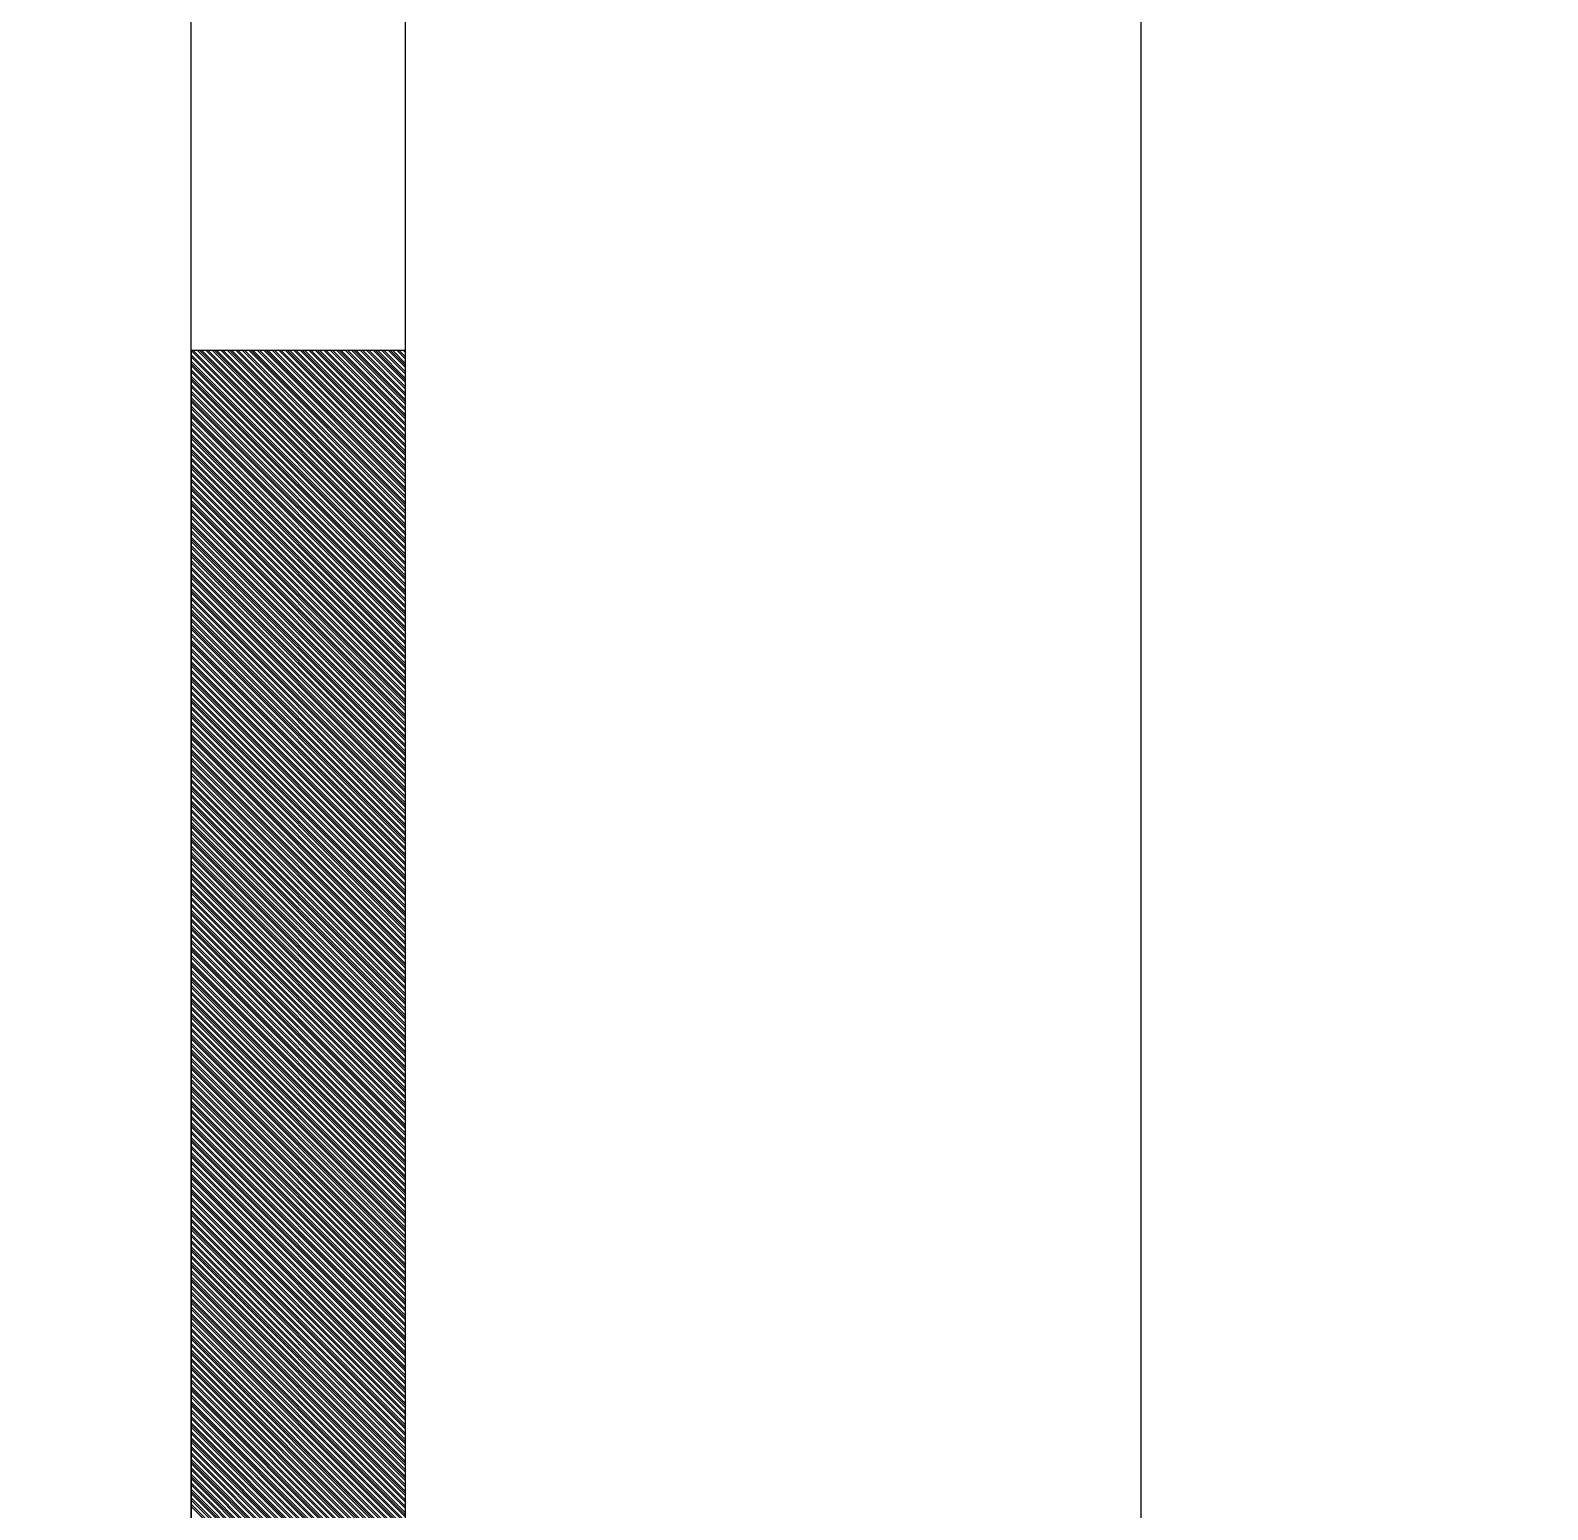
# Model space of a CAD drawing. Extents: x 748454 to 749044, y 4315881 to 4316908.
# Drawn here: x 748692.92 to 748699.99, y 4316795.61 to 4316802.5 of the extents above; entities that cross this region are included whole.
import ezdxf

# ---------------------------------------------------------------- set-up
doc = ezdxf.new("R2010")
doc.units = 0
doc.layers.get('0').update_dxf_attribs({"linetype": 'CONTINUOUS'})

msp = doc.modelspace()

# ---------------------------------------------------------------- linework, layer by layer
at = {"color": 0, "linetype": 'CONTINUOUS'}
for p, q in [((748693.67, 4316781.01), (748693.67, 4316881.01)), ((748693.67, 4316781.01), (748693.67, 4316881.01)), ((748694.67, 4316781.01), (748694.67, 4316881.01)), ((748694.67, 4316781.01), (748694.67, 4316881.01)), ((748694.67, 4316800.01), (748693.67, 4316801.01)), ((748694.67, 4316800.01), (748693.67, 4316801.01)), ((748694.67, 4316799.99), (748693.67, 4316800.99)), ((748694.67, 4316799.99), (748693.67, 4316800.99)), ((748694.67, 4316799.98), (748693.67, 4316800.98)), ((748694.67, 4316799.98), (748693.67, 4316800.98)), ((748694.67, 4316800.02), (748693.68, 4316801.01)), ((748694.67, 4316800.02), (748693.68, 4316801.01)), ((748694.67, 4316800.04), (748693.7, 4316801.01)), ((748694.67, 4316800.04), (748693.7, 4316801.01)), ((748694.67, 4316800.05), (748693.71, 4316801.01)), ((748694.67, 4316800.05), (748693.71, 4316801.01)), ((748694.67, 4316800.06), (748693.72, 4316801.01)), ((748694.67, 4316800.06), (748693.72, 4316801.01)), ((748694.67, 4316800.08), (748693.74, 4316801.01)), ((748694.67, 4316800.08), (748693.74, 4316801.01)), ((748694.67, 4316800.09), (748693.75, 4316801.01)), ((748694.67, 4316800.09), (748693.75, 4316801.01)), ((748694.67, 4316800.11), (748693.77, 4316801.01)), ((748694.67, 4316800.11), (748693.77, 4316801.01)), ((748694.67, 4316800.12), (748693.78, 4316801.01)), ((748694.67, 4316800.12), (748693.78, 4316801.01)), ((748694.67, 4316800.13), (748693.79, 4316801.01)), ((748694.67, 4316800.13), (748693.79, 4316801.01)), ((748694.67, 4316800.15), (748693.81, 4316801.01)), ((748694.67, 4316800.15), (748693.81, 4316801.01)), ((748694.67, 4316800.16), (748693.82, 4316801.01)), ((748694.67, 4316800.16), (748693.82, 4316801.01)), ((748694.67, 4316800.18), (748693.84, 4316801.01)), ((748694.67, 4316800.18), (748693.84, 4316801.01)), ((748694.67, 4316800.19), (748693.85, 4316801.01)), ((748694.67, 4316800.19), (748693.85, 4316801.01)), ((748694.67, 4316800.2), (748693.86, 4316801.01)), ((748694.67, 4316800.2), (748693.86, 4316801.01)), ((748694.67, 4316800.22), (748693.88, 4316801.01)), ((748694.67, 4316800.22), (748693.88, 4316801.01)), ((748694.67, 4316800.23), (748693.89, 4316801.01)), ((748694.67, 4316800.23), (748693.89, 4316801.01)), ((748694.67, 4316800.25), (748693.91, 4316801.01)), ((748694.67, 4316800.25), (748693.91, 4316801.01)), ((748694.67, 4316800.26), (748693.92, 4316801.01)), ((748694.67, 4316800.26), (748693.92, 4316801.01)), ((748694.67, 4316800.28), (748693.94, 4316801.01)), ((748694.67, 4316800.28), (748693.94, 4316801.01)), ((748694.67, 4316800.29), (748693.95, 4316801.01)), ((748694.67, 4316800.29), (748693.95, 4316801.01)), ((748694.67, 4316800.3), (748693.96, 4316801.01)), ((748694.67, 4316800.3), (748693.96, 4316801.01)), ((748694.67, 4316800.32), (748693.98, 4316801.01)), ((748694.67, 4316800.32), (748693.98, 4316801.01)), ((748694.67, 4316800.33), (748693.99, 4316801.01)), ((748694.67, 4316800.33), (748693.99, 4316801.01)), ((748694.67, 4316800.35), (748694.01, 4316801.01)), ((748694.67, 4316800.35), (748694.01, 4316801.01)), ((748694.67, 4316800.36), (748694.02, 4316801.01)), ((748694.67, 4316800.36), (748694.02, 4316801.01)), ((748694.67, 4316800.37), (748694.03, 4316801.01)), ((748694.67, 4316800.37), (748694.03, 4316801.01)), ((748694.67, 4316800.39), (748694.05, 4316801.01)), ((748694.67, 4316800.39), (748694.05, 4316801.01)), ((748694.67, 4316800.4), (748694.06, 4316801.01)), ((748694.67, 4316800.4), (748694.06, 4316801.01)), ((748694.67, 4316800.42), (748694.08, 4316801.01)), ((748694.67, 4316800.42), (748694.08, 4316801.01)), ((748694.67, 4316800.43), (748694.09, 4316801.01)), ((748694.67, 4316800.43), (748694.09, 4316801.01)), ((748694.67, 4316800.45), (748694.11, 4316801.01)), ((748694.67, 4316800.45), (748694.11, 4316801.01)), ((748694.67, 4316800.46), (748694.12, 4316801.01)), ((748694.67, 4316800.46), (748694.12, 4316801.01)), ((748694.67, 4316800.47), (748694.13, 4316801.01)), ((748694.67, 4316800.47), (748694.13, 4316801.01)), ((748694.67, 4316800.49), (748694.15, 4316801.01)), ((748694.67, 4316800.49), (748694.15, 4316801.01)), ((748694.67, 4316800.5), (748694.16, 4316801.01)), ((748694.67, 4316800.5), (748694.16, 4316801.01)), ((748694.67, 4316800.52), (748694.18, 4316801.01)), ((748694.67, 4316800.52), (748694.18, 4316801.01)), ((748694.67, 4316800.53), (748694.19, 4316801.01)), ((748694.67, 4316800.53), (748694.19, 4316801.01)), ((748694.67, 4316800.54), (748694.2, 4316801.01)), ((748694.67, 4316800.54), (748694.2, 4316801.01)), ((748694.67, 4316800.56), (748694.22, 4316801.01)), ((748694.67, 4316800.56), (748694.22, 4316801.01)), ((748694.67, 4316800.57), (748694.23, 4316801.01)), ((748694.67, 4316800.57), (748694.23, 4316801.01)), ((748694.67, 4316800.59), (748694.25, 4316801.01)), ((748694.67, 4316800.59), (748694.25, 4316801.01)), ((748694.67, 4316800.6), (748694.26, 4316801.01)), ((748694.67, 4316800.6), (748694.26, 4316801.01)), ((748694.67, 4316800.61), (748694.27, 4316801.01)), ((748694.67, 4316800.61), (748694.27, 4316801.01)), ((748694.67, 4316800.63), (748694.29, 4316801.01)), ((748694.67, 4316800.63), (748694.29, 4316801.01)), ((748694.67, 4316800.64), (748694.3, 4316801.01)), ((748694.67, 4316800.64), (748694.3, 4316801.01)), ((748694.67, 4316800.66), (748694.32, 4316801.01)), ((748694.67, 4316800.66), (748694.32, 4316801.01)), ((748694.67, 4316800.67), (748694.33, 4316801.01)), ((748694.67, 4316800.67), (748694.33, 4316801.01)), ((748694.67, 4316800.69), (748694.35, 4316801.01)), ((748694.67, 4316800.69), (748694.35, 4316801.01)), ((748694.67, 4316800.7), (748694.36, 4316801.01)), ((748694.67, 4316800.7), (748694.36, 4316801.01)), ((748694.67, 4316800.71), (748694.37, 4316801.01)), ((748694.67, 4316800.71), (748694.37, 4316801.01)), ((748694.67, 4316800.73), (748694.39, 4316801.01)), ((748694.67, 4316800.73), (748694.39, 4316801.01)), ((748694.67, 4316800.74), (748694.4, 4316801.01)), ((748694.67, 4316800.74), (748694.4, 4316801.01)), ((748694.67, 4316800.76), (748694.42, 4316801.01)), ((748694.67, 4316800.76), (748694.42, 4316801.01)), ((748694.67, 4316800.77), (748694.43, 4316801.01)), ((748694.67, 4316800.77), (748694.43, 4316801.01)), ((748694.67, 4316800.78), (748694.44, 4316801.01)), ((748694.67, 4316800.78), (748694.44, 4316801.01)), ((748694.67, 4316800.8), (748694.46, 4316801.01)), ((748694.67, 4316800.8), (748694.46, 4316801.01)), ((748694.67, 4316800.81), (748694.47, 4316801.01)), ((748694.67, 4316800.81), (748694.47, 4316801.01)), ((748694.67, 4316800.83), (748694.49, 4316801.01)), ((748694.67, 4316800.83), (748694.49, 4316801.01)), ((748694.67, 4316800.84), (748694.5, 4316801.01)), ((748694.67, 4316800.84), (748694.5, 4316801.01)), ((748694.67, 4316800.86), (748694.52, 4316801.01)), ((748694.67, 4316800.86), (748694.52, 4316801.01)), ((748694.67, 4316800.87), (748694.53, 4316801.01)), ((748694.67, 4316800.87), (748694.53, 4316801.01)), ((748694.67, 4316800.88), (748694.54, 4316801.01)), ((748694.67, 4316800.88), (748694.54, 4316801.01)), ((748694.67, 4316800.9), (748694.56, 4316801.01)), ((748694.67, 4316800.9), (748694.56, 4316801.01)), ((748694.67, 4316800.91), (748694.57, 4316801.01)), ((748694.67, 4316800.91), (748694.57, 4316801.01)), ((748694.67, 4316800.93), (748694.59, 4316801.01)), ((748694.67, 4316800.93), (748694.59, 4316801.01)), ((748694.67, 4316800.94), (748694.6, 4316801.01)), ((748694.67, 4316800.94), (748694.6, 4316801.01)), ((748694.67, 4316800.95), (748694.61, 4316801.01)), ((748694.67, 4316800.95), (748694.61, 4316801.01)), ((748694.67, 4316800.97), (748694.63, 4316801.01)), ((748694.67, 4316800.97), (748694.63, 4316801.01)), ((748694.67, 4316800.98), (748694.64, 4316801.01)), ((748694.67, 4316800.98), (748694.64, 4316801.01)), ((748694.67, 4316801), (748694.66, 4316801.01)), ((748694.67, 4316801), (748694.66, 4316801.01)), ((748694.67, 4316799.96), (748693.67, 4316800.96)), ((748694.67, 4316799.96), (748693.67, 4316800.96)), ((748694.67, 4316799.95), (748693.67, 4316800.95)), ((748694.67, 4316799.95), (748693.67, 4316800.95)), ((748694.67, 4316799.94), (748693.67, 4316800.94)), ((748694.67, 4316799.94), (748693.67, 4316800.94)), ((748694.67, 4316799.92), (748693.67, 4316800.92)), ((748694.67, 4316799.92), (748693.67, 4316800.92)), ((748694.67, 4316799.91), (748693.67, 4316800.91)), ((748694.67, 4316799.91), (748693.67, 4316800.91)), ((748694.67, 4316799.89), (748693.67, 4316800.89)), ((748694.67, 4316799.89), (748693.67, 4316800.89)), ((748694.67, 4316799.88), (748693.67, 4316800.88)), ((748694.67, 4316799.88), (748693.67, 4316800.88)), ((748694.67, 4316799.87), (748693.67, 4316800.87)), ((748694.67, 4316799.87), (748693.67, 4316800.87)), ((748694.67, 4316799.85), (748693.67, 4316800.85)), ((748694.67, 4316799.85), (748693.67, 4316800.85)), ((748694.67, 4316799.84), (748693.67, 4316800.84)), ((748694.67, 4316799.84), (748693.67, 4316800.84)), ((748694.67, 4316799.82), (748693.67, 4316800.82)), ((748694.67, 4316799.82), (748693.67, 4316800.82)), ((748694.67, 4316799.81), (748693.67, 4316800.81)), ((748694.67, 4316799.81), (748693.67, 4316800.81)), ((748694.67, 4316799.79), (748693.67, 4316800.79)), ((748694.67, 4316799.79), (748693.67, 4316800.79)), ((748694.67, 4316799.78), (748693.67, 4316800.78)), ((748694.67, 4316799.78), (748693.67, 4316800.78)), ((748694.67, 4316799.77), (748693.67, 4316800.77)), ((748694.67, 4316799.77), (748693.67, 4316800.77)), ((748694.67, 4316799.75), (748693.67, 4316800.75)), ((748694.67, 4316799.75), (748693.67, 4316800.75)), ((748694.67, 4316799.74), (748693.67, 4316800.74)), ((748694.67, 4316799.74), (748693.67, 4316800.74)), ((748694.67, 4316799.72), (748693.67, 4316800.72)), ((748694.67, 4316799.72), (748693.67, 4316800.72)), ((748694.67, 4316799.71), (748693.67, 4316800.71)), ((748694.67, 4316799.71), (748693.67, 4316800.71)), ((748694.67, 4316799.7), (748693.67, 4316800.7)), ((748694.67, 4316799.7), (748693.67, 4316800.7)), ((748694.67, 4316799.68), (748693.67, 4316800.68)), ((748694.67, 4316799.68), (748693.67, 4316800.68)), ((748694.67, 4316799.67), (748693.67, 4316800.67)), ((748694.67, 4316799.67), (748693.67, 4316800.67)), ((748694.67, 4316799.65), (748693.67, 4316800.65)), ((748694.67, 4316799.65), (748693.67, 4316800.65)), ((748694.67, 4316799.64), (748693.67, 4316800.64)), ((748694.67, 4316799.64), (748693.67, 4316800.64)), ((748694.67, 4316799.62), (748693.67, 4316800.62)), ((748694.67, 4316799.62), (748693.67, 4316800.62)), ((748694.67, 4316799.61), (748693.67, 4316800.61)), ((748694.67, 4316799.61), (748693.67, 4316800.61)), ((748694.67, 4316799.6), (748693.67, 4316800.6)), ((748694.67, 4316799.6), (748693.67, 4316800.6)), ((748694.67, 4316799.58), (748693.67, 4316800.58)), ((748694.67, 4316799.58), (748693.67, 4316800.58)), ((748694.67, 4316799.57), (748693.67, 4316800.57)), ((748694.67, 4316799.57), (748693.67, 4316800.57)), ((748694.67, 4316799.55), (748693.67, 4316800.55)), ((748694.67, 4316799.55), (748693.67, 4316800.55)), ((748694.67, 4316799.54), (748693.67, 4316800.54)), ((748694.67, 4316799.54), (748693.67, 4316800.54)), ((748694.67, 4316799.53), (748693.67, 4316800.53)), ((748694.67, 4316799.53), (748693.67, 4316800.53)), ((748694.67, 4316799.51), (748693.67, 4316800.51)), ((748694.67, 4316799.51), (748693.67, 4316800.51)), ((748694.67, 4316799.5), (748693.67, 4316800.5)), ((748694.67, 4316799.5), (748693.67, 4316800.5)), ((748694.67, 4316799.48), (748693.67, 4316800.48)), ((748694.67, 4316799.48), (748693.67, 4316800.48)), ((748694.67, 4316799.47), (748693.67, 4316800.47)), ((748694.67, 4316799.47), (748693.67, 4316800.47)), ((748694.67, 4316799.46), (748693.67, 4316800.46)), ((748694.67, 4316799.46), (748693.67, 4316800.46)), ((748694.67, 4316799.44), (748693.67, 4316800.44)), ((748694.67, 4316799.44), (748693.67, 4316800.44)), ((748694.67, 4316799.43), (748693.67, 4316800.43)), ((748694.67, 4316799.43), (748693.67, 4316800.43)), ((748694.67, 4316799.41), (748693.67, 4316800.41)), ((748694.67, 4316799.41), (748693.67, 4316800.41)), ((748694.67, 4316799.4), (748693.67, 4316800.4)), ((748694.67, 4316799.4), (748693.67, 4316800.4)), ((748694.67, 4316799.38), (748693.67, 4316800.38)), ((748694.67, 4316799.38), (748693.67, 4316800.38)), ((748694.67, 4316799.37), (748693.67, 4316800.37)), ((748694.67, 4316799.37), (748693.67, 4316800.37)), ((748694.67, 4316799.36), (748693.67, 4316800.36)), ((748694.67, 4316799.36), (748693.67, 4316800.36)), ((748694.67, 4316799.34), (748693.67, 4316800.34)), ((748694.67, 4316799.34), (748693.67, 4316800.34)), ((748694.67, 4316799.33), (748693.67, 4316800.33)), ((748694.67, 4316799.33), (748693.67, 4316800.33)), ((748694.67, 4316799.31), (748693.67, 4316800.31)), ((748694.67, 4316799.31), (748693.67, 4316800.31)), ((748694.67, 4316799.3), (748693.67, 4316800.3)), ((748694.67, 4316799.3), (748693.67, 4316800.3)), ((748694.67, 4316799.29), (748693.67, 4316800.29)), ((748694.67, 4316799.29), (748693.67, 4316800.29)), ((748694.67, 4316799.27), (748693.67, 4316800.27)), ((748694.67, 4316799.27), (748693.67, 4316800.27)), ((748694.67, 4316799.26), (748693.67, 4316800.26)), ((748694.67, 4316799.26), (748693.67, 4316800.26)), ((748694.67, 4316799.24), (748693.67, 4316800.24)), ((748694.67, 4316799.24), (748693.67, 4316800.24)), ((748694.67, 4316799.23), (748693.67, 4316800.23)), ((748694.67, 4316799.23), (748693.67, 4316800.23)), ((748694.67, 4316799.21), (748693.67, 4316800.21)), ((748694.67, 4316799.21), (748693.67, 4316800.21)), ((748694.67, 4316799.2), (748693.67, 4316800.2)), ((748694.67, 4316799.2), (748693.67, 4316800.2)), ((748694.67, 4316799.19), (748693.67, 4316800.19)), ((748694.67, 4316799.19), (748693.67, 4316800.19)), ((748694.67, 4316799.17), (748693.67, 4316800.17)), ((748694.67, 4316799.17), (748693.67, 4316800.17)), ((748694.67, 4316799.16), (748693.67, 4316800.16)), ((748694.67, 4316799.16), (748693.67, 4316800.16)), ((748694.67, 4316799.14), (748693.67, 4316800.14)), ((748694.67, 4316799.14), (748693.67, 4316800.14)), ((748694.67, 4316799.13), (748693.67, 4316800.13)), ((748694.67, 4316799.13), (748693.67, 4316800.13)), ((748694.67, 4316799.12), (748693.67, 4316800.12)), ((748694.67, 4316799.12), (748693.67, 4316800.12)), ((748694.67, 4316799.1), (748693.67, 4316800.1)), ((748694.67, 4316799.1), (748693.67, 4316800.1)), ((748694.67, 4316799.09), (748693.67, 4316800.09)), ((748694.67, 4316799.09), (748693.67, 4316800.09)), ((748694.67, 4316799.07), (748693.67, 4316800.07)), ((748694.67, 4316799.07), (748693.67, 4316800.07)), ((748694.67, 4316799.06), (748693.67, 4316800.06)), ((748694.67, 4316799.06), (748693.67, 4316800.06)), ((748694.67, 4316799.05), (748693.67, 4316800.05)), ((748694.67, 4316799.05), (748693.67, 4316800.05)), ((748694.67, 4316799.03), (748693.67, 4316800.03)), ((748694.67, 4316799.03), (748693.67, 4316800.03)), ((748694.67, 4316799.02), (748693.67, 4316800.02)), ((748694.67, 4316799.02), (748693.67, 4316800.02)), ((748694.67, 4316799), (748693.67, 4316800)), ((748694.67, 4316799), (748693.67, 4316800)), ((748694.67, 4316798.99), (748693.67, 4316799.99)), ((748694.67, 4316798.99), (748693.67, 4316799.99)), ((748694.67, 4316798.97), (748693.67, 4316799.97)), ((748694.67, 4316798.97), (748693.67, 4316799.97)), ((748694.67, 4316798.96), (748693.67, 4316799.96)), ((748694.67, 4316798.96), (748693.67, 4316799.96)), ((748694.67, 4316798.95), (748693.67, 4316799.95)), ((748694.67, 4316798.95), (748693.67, 4316799.95)), ((748694.67, 4316798.93), (748693.67, 4316799.93)), ((748694.67, 4316798.93), (748693.67, 4316799.93)), ((748694.67, 4316798.92), (748693.67, 4316799.92)), ((748694.67, 4316798.92), (748693.67, 4316799.92)), ((748694.67, 4316798.9), (748693.67, 4316799.9)), ((748694.67, 4316798.9), (748693.67, 4316799.9)), ((748694.67, 4316798.89), (748693.67, 4316799.89)), ((748694.67, 4316798.89), (748693.67, 4316799.89)), ((748694.67, 4316798.88), (748693.67, 4316799.88)), ((748694.67, 4316798.88), (748693.67, 4316799.88)), ((748694.67, 4316798.86), (748693.67, 4316799.86)), ((748694.67, 4316798.86), (748693.67, 4316799.86)), ((748694.67, 4316798.85), (748693.67, 4316799.85)), ((748694.67, 4316798.85), (748693.67, 4316799.85)), ((748694.67, 4316798.83), (748693.67, 4316799.83)), ((748694.67, 4316798.83), (748693.67, 4316799.83)), ((748694.67, 4316798.82), (748693.67, 4316799.82)), ((748694.67, 4316798.82), (748693.67, 4316799.82)), ((748694.67, 4316798.8), (748693.67, 4316799.8)), ((748694.67, 4316798.8), (748693.67, 4316799.8)), ((748694.67, 4316798.79), (748693.67, 4316799.79)), ((748694.67, 4316798.79), (748693.67, 4316799.79)), ((748694.67, 4316798.78), (748693.67, 4316799.78)), ((748694.67, 4316798.78), (748693.67, 4316799.78)), ((748694.67, 4316798.76), (748693.67, 4316799.76)), ((748694.67, 4316798.76), (748693.67, 4316799.76)), ((748694.67, 4316798.75), (748693.67, 4316799.75)), ((748694.67, 4316798.75), (748693.67, 4316799.75)), ((748694.67, 4316798.73), (748693.67, 4316799.73)), ((748694.67, 4316798.73), (748693.67, 4316799.73)), ((748694.67, 4316798.72), (748693.67, 4316799.72)), ((748694.67, 4316798.72), (748693.67, 4316799.72)), ((748694.67, 4316798.71), (748693.67, 4316799.71)), ((748694.67, 4316798.71), (748693.67, 4316799.71)), ((748694.67, 4316798.69), (748693.67, 4316799.69)), ((748694.67, 4316798.69), (748693.67, 4316799.69)), ((748694.67, 4316798.68), (748693.67, 4316799.68)), ((748694.67, 4316798.68), (748693.67, 4316799.68)), ((748694.67, 4316798.66), (748693.67, 4316799.66)), ((748694.67, 4316798.66), (748693.67, 4316799.66)), ((748694.67, 4316798.65), (748693.67, 4316799.65)), ((748694.67, 4316798.65), (748693.67, 4316799.65)), ((748694.67, 4316798.64), (748693.67, 4316799.64)), ((748694.67, 4316798.64), (748693.67, 4316799.64)), ((748694.67, 4316798.62), (748693.67, 4316799.62)), ((748694.67, 4316798.62), (748693.67, 4316799.62)), ((748694.67, 4316798.61), (748693.67, 4316799.61)), ((748694.67, 4316798.61), (748693.67, 4316799.61)), ((748694.67, 4316798.59), (748693.67, 4316799.59)), ((748694.67, 4316798.59), (748693.67, 4316799.59)), ((748694.67, 4316798.58), (748693.67, 4316799.58)), ((748694.67, 4316798.58), (748693.67, 4316799.58)), ((748694.67, 4316798.56), (748693.67, 4316799.56)), ((748694.67, 4316798.56), (748693.67, 4316799.56)), ((748694.67, 4316798.55), (748693.67, 4316799.55)), ((748694.67, 4316798.55), (748693.67, 4316799.55)), ((748694.67, 4316798.54), (748693.67, 4316799.54)), ((748694.67, 4316798.54), (748693.67, 4316799.54)), ((748694.67, 4316798.52), (748693.67, 4316799.52)), ((748694.67, 4316798.52), (748693.67, 4316799.52)), ((748694.67, 4316798.51), (748693.67, 4316799.51)), ((748694.67, 4316798.51), (748693.67, 4316799.51)), ((748694.67, 4316798.49), (748693.67, 4316799.49)), ((748694.67, 4316798.49), (748693.67, 4316799.49)), ((748694.67, 4316798.48), (748693.67, 4316799.48)), ((748694.67, 4316798.48), (748693.67, 4316799.48)), ((748694.67, 4316798.47), (748693.67, 4316799.47)), ((748694.67, 4316798.47), (748693.67, 4316799.47)), ((748694.67, 4316798.45), (748693.67, 4316799.45)), ((748694.67, 4316798.45), (748693.67, 4316799.45)), ((748694.67, 4316798.44), (748693.67, 4316799.44)), ((748694.67, 4316798.44), (748693.67, 4316799.44)), ((748694.67, 4316798.42), (748693.67, 4316799.42)), ((748694.67, 4316798.42), (748693.67, 4316799.42)), ((748694.67, 4316798.41), (748693.67, 4316799.41)), ((748694.67, 4316798.41), (748693.67, 4316799.41)), ((748694.67, 4316798.39), (748693.67, 4316799.39)), ((748694.67, 4316798.39), (748693.67, 4316799.39)), ((748694.67, 4316798.38), (748693.67, 4316799.38)), ((748694.67, 4316798.38), (748693.67, 4316799.38)), ((748694.67, 4316798.37), (748693.67, 4316799.37)), ((748694.67, 4316798.37), (748693.67, 4316799.37)), ((748694.67, 4316798.35), (748693.67, 4316799.35)), ((748694.67, 4316798.35), (748693.67, 4316799.35)), ((748694.67, 4316798.34), (748693.67, 4316799.34)), ((748694.67, 4316798.34), (748693.67, 4316799.34)), ((748694.67, 4316798.32), (748693.67, 4316799.32)), ((748694.67, 4316798.32), (748693.67, 4316799.32)), ((748694.67, 4316798.31), (748693.67, 4316799.31)), ((748694.67, 4316798.31), (748693.67, 4316799.31)), ((748694.67, 4316798.3), (748693.67, 4316799.3)), ((748694.67, 4316798.3), (748693.67, 4316799.3)), ((748694.67, 4316798.28), (748693.67, 4316799.28)), ((748694.67, 4316798.28), (748693.67, 4316799.28)), ((748694.67, 4316798.27), (748693.67, 4316799.27)), ((748694.67, 4316798.27), (748693.67, 4316799.27)), ((748694.67, 4316798.25), (748693.67, 4316799.25)), ((748694.67, 4316798.25), (748693.67, 4316799.25)), ((748694.67, 4316798.24), (748693.67, 4316799.24)), ((748694.67, 4316798.24), (748693.67, 4316799.24)), ((748694.67, 4316798.22), (748693.67, 4316799.22)), ((748694.67, 4316798.22), (748693.67, 4316799.22)), ((748694.67, 4316798.21), (748693.67, 4316799.21)), ((748694.67, 4316798.21), (748693.67, 4316799.21)), ((748694.67, 4316798.2), (748693.67, 4316799.2)), ((748694.67, 4316798.2), (748693.67, 4316799.2)), ((748694.67, 4316798.18), (748693.67, 4316799.18)), ((748694.67, 4316798.18), (748693.67, 4316799.18)), ((748694.67, 4316798.17), (748693.67, 4316799.17)), ((748694.67, 4316798.17), (748693.67, 4316799.17)), ((748694.67, 4316798.15), (748693.67, 4316799.15)), ((748694.67, 4316798.15), (748693.67, 4316799.15)), ((748694.67, 4316798.14), (748693.67, 4316799.14)), ((748694.67, 4316798.14), (748693.67, 4316799.14)), ((748694.67, 4316798.13), (748693.67, 4316799.13)), ((748694.67, 4316798.13), (748693.67, 4316799.13)), ((748694.67, 4316798.11), (748693.67, 4316799.11)), ((748694.67, 4316798.11), (748693.67, 4316799.11)), ((748694.67, 4316798.1), (748693.67, 4316799.1)), ((748694.67, 4316798.1), (748693.67, 4316799.1)), ((748694.67, 4316798.08), (748693.67, 4316799.08)), ((748694.67, 4316798.08), (748693.67, 4316799.08)), ((748694.67, 4316798.07), (748693.67, 4316799.07)), ((748694.67, 4316798.07), (748693.67, 4316799.07)), ((748694.67, 4316798.06), (748693.67, 4316799.06)), ((748694.67, 4316798.06), (748693.67, 4316799.06)), ((748694.67, 4316798.04), (748693.67, 4316799.04)), ((748694.67, 4316798.04), (748693.67, 4316799.04)), ((748694.67, 4316798.03), (748693.67, 4316799.03)), ((748694.67, 4316798.03), (748693.67, 4316799.03)), ((748694.67, 4316798.01), (748693.67, 4316799.01)), ((748694.67, 4316798.01), (748693.67, 4316799.01)), ((748694.67, 4316798), (748693.67, 4316799)), ((748694.67, 4316798), (748693.67, 4316799)), ((748694.67, 4316797.98), (748693.67, 4316798.98)), ((748694.67, 4316797.98), (748693.67, 4316798.98)), ((748694.67, 4316797.97), (748693.67, 4316798.97)), ((748694.67, 4316797.97), (748693.67, 4316798.97)), ((748694.67, 4316797.96), (748693.67, 4316798.96)), ((748694.67, 4316797.96), (748693.67, 4316798.96)), ((748694.67, 4316797.94), (748693.67, 4316798.94)), ((748694.67, 4316797.94), (748693.67, 4316798.94)), ((748694.67, 4316797.93), (748693.67, 4316798.93)), ((748694.67, 4316797.93), (748693.67, 4316798.93)), ((748694.67, 4316797.91), (748693.67, 4316798.91)), ((748694.67, 4316797.91), (748693.67, 4316798.91)), ((748694.67, 4316797.9), (748693.67, 4316798.9)), ((748694.67, 4316797.9), (748693.67, 4316798.9)), ((748694.67, 4316797.89), (748693.67, 4316798.89)), ((748694.67, 4316797.89), (748693.67, 4316798.89)), ((748694.67, 4316797.87), (748693.67, 4316798.87)), ((748694.67, 4316797.87), (748693.67, 4316798.87)), ((748694.67, 4316797.86), (748693.67, 4316798.86)), ((748694.67, 4316797.86), (748693.67, 4316798.86)), ((748694.67, 4316797.84), (748693.67, 4316798.84)), ((748694.67, 4316797.84), (748693.67, 4316798.84)), ((748694.67, 4316797.83), (748693.67, 4316798.83)), ((748694.67, 4316797.83), (748693.67, 4316798.83)), ((748694.67, 4316797.81), (748693.67, 4316798.81)), ((748694.67, 4316797.81), (748693.67, 4316798.81)), ((748694.67, 4316797.8), (748693.67, 4316798.8)), ((748694.67, 4316797.8), (748693.67, 4316798.8)), ((748694.67, 4316797.79), (748693.67, 4316798.79)), ((748694.67, 4316797.79), (748693.67, 4316798.79)), ((748694.67, 4316797.77), (748693.67, 4316798.77)), ((748694.67, 4316797.77), (748693.67, 4316798.77)), ((748694.67, 4316797.76), (748693.67, 4316798.76)), ((748694.67, 4316797.76), (748693.67, 4316798.76)), ((748694.67, 4316797.74), (748693.67, 4316798.74)), ((748694.67, 4316797.74), (748693.67, 4316798.74)), ((748694.67, 4316797.73), (748693.67, 4316798.73)), ((748694.67, 4316797.73), (748693.67, 4316798.73)), ((748694.67, 4316797.72), (748693.67, 4316798.72)), ((748694.67, 4316797.72), (748693.67, 4316798.72)), ((748694.67, 4316797.7), (748693.67, 4316798.7)), ((748694.67, 4316797.7), (748693.67, 4316798.7)), ((748694.67, 4316797.69), (748693.67, 4316798.69)), ((748694.67, 4316797.69), (748693.67, 4316798.69)), ((748694.67, 4316797.67), (748693.67, 4316798.67)), ((748694.67, 4316797.67), (748693.67, 4316798.67)), ((748694.67, 4316797.66), (748693.67, 4316798.66)), ((748694.67, 4316797.66), (748693.67, 4316798.66)), ((748694.67, 4316797.65), (748693.67, 4316798.65)), ((748694.67, 4316797.65), (748693.67, 4316798.65)), ((748694.67, 4316797.63), (748693.67, 4316798.63)), ((748694.67, 4316797.63), (748693.67, 4316798.63)), ((748694.67, 4316797.62), (748693.67, 4316798.62)), ((748694.67, 4316797.62), (748693.67, 4316798.62)), ((748694.67, 4316797.6), (748693.67, 4316798.6)), ((748694.67, 4316797.6), (748693.67, 4316798.6)), ((748694.67, 4316797.59), (748693.67, 4316798.59)), ((748694.67, 4316797.59), (748693.67, 4316798.59)), ((748694.67, 4316797.57), (748693.67, 4316798.57)), ((748694.67, 4316797.57), (748693.67, 4316798.57)), ((748694.67, 4316797.56), (748693.67, 4316798.56)), ((748694.67, 4316797.56), (748693.67, 4316798.56)), ((748694.67, 4316797.55), (748693.67, 4316798.55)), ((748694.67, 4316797.55), (748693.67, 4316798.55)), ((748694.67, 4316797.53), (748693.67, 4316798.53)), ((748694.67, 4316797.53), (748693.67, 4316798.53)), ((748694.67, 4316797.52), (748693.67, 4316798.52)), ((748694.67, 4316797.52), (748693.67, 4316798.52)), ((748694.67, 4316797.5), (748693.67, 4316798.5)), ((748694.67, 4316797.5), (748693.67, 4316798.5)), ((748694.67, 4316797.49), (748693.67, 4316798.49)), ((748694.67, 4316797.49), (748693.67, 4316798.49)), ((748694.67, 4316797.48), (748693.67, 4316798.48)), ((748694.67, 4316797.48), (748693.67, 4316798.48)), ((748694.67, 4316797.46), (748693.67, 4316798.46)), ((748694.67, 4316797.46), (748693.67, 4316798.46)), ((748694.67, 4316797.45), (748693.67, 4316798.45)), ((748694.67, 4316797.45), (748693.67, 4316798.45)), ((748694.67, 4316797.43), (748693.67, 4316798.43)), ((748694.67, 4316797.43), (748693.67, 4316798.43)), ((748694.67, 4316797.42), (748693.67, 4316798.42)), ((748694.67, 4316797.42), (748693.67, 4316798.42)), ((748694.67, 4316797.4), (748693.67, 4316798.4)), ((748694.67, 4316797.4), (748693.67, 4316798.4)), ((748694.67, 4316797.39), (748693.67, 4316798.39)), ((748694.67, 4316797.39), (748693.67, 4316798.39)), ((748694.67, 4316797.38), (748693.67, 4316798.38)), ((748694.67, 4316797.38), (748693.67, 4316798.38)), ((748694.67, 4316797.36), (748693.67, 4316798.36)), ((748694.67, 4316797.36), (748693.67, 4316798.36)), ((748694.67, 4316797.35), (748693.67, 4316798.35)), ((748694.67, 4316797.35), (748693.67, 4316798.35)), ((748694.67, 4316797.33), (748693.67, 4316798.33)), ((748694.67, 4316797.33), (748693.67, 4316798.33)), ((748694.67, 4316797.32), (748693.67, 4316798.32)), ((748694.67, 4316797.32), (748693.67, 4316798.32)), ((748694.67, 4316797.31), (748693.67, 4316798.31)), ((748694.67, 4316797.31), (748693.67, 4316798.31)), ((748694.67, 4316797.29), (748693.67, 4316798.29)), ((748694.67, 4316797.29), (748693.67, 4316798.29)), ((748694.67, 4316797.28), (748693.67, 4316798.28)), ((748694.67, 4316797.28), (748693.67, 4316798.28)), ((748694.67, 4316797.26), (748693.67, 4316798.26)), ((748694.67, 4316797.26), (748693.67, 4316798.26)), ((748694.67, 4316797.25), (748693.67, 4316798.25)), ((748694.67, 4316797.25), (748693.67, 4316798.25)), ((748694.67, 4316797.23), (748693.67, 4316798.23)), ((748694.67, 4316797.23), (748693.67, 4316798.23)), ((748694.67, 4316797.22), (748693.67, 4316798.22)), ((748694.67, 4316797.22), (748693.67, 4316798.22)), ((748694.67, 4316797.21), (748693.67, 4316798.21)), ((748694.67, 4316797.21), (748693.67, 4316798.21)), ((748694.67, 4316797.19), (748693.67, 4316798.19)), ((748694.67, 4316797.19), (748693.67, 4316798.19)), ((748694.67, 4316797.18), (748693.67, 4316798.18)), ((748694.67, 4316797.18), (748693.67, 4316798.18)), ((748694.67, 4316797.16), (748693.67, 4316798.16)), ((748694.67, 4316797.16), (748693.67, 4316798.16)), ((748694.67, 4316797.15), (748693.67, 4316798.15)), ((748694.67, 4316797.15), (748693.67, 4316798.15)), ((748694.67, 4316797.14), (748693.67, 4316798.14)), ((748694.67, 4316797.14), (748693.67, 4316798.14)), ((748694.67, 4316797.12), (748693.67, 4316798.12)), ((748694.67, 4316797.12), (748693.67, 4316798.12)), ((748694.67, 4316797.11), (748693.67, 4316798.11)), ((748694.67, 4316797.11), (748693.67, 4316798.11)), ((748694.67, 4316797.09), (748693.67, 4316798.09)), ((748694.67, 4316797.09), (748693.67, 4316798.09)), ((748694.67, 4316797.08), (748693.67, 4316798.08)), ((748694.67, 4316797.08), (748693.67, 4316798.08)), ((748694.67, 4316797.07), (748693.67, 4316798.07)), ((748694.67, 4316797.07), (748693.67, 4316798.07)), ((748694.67, 4316797.05), (748693.67, 4316798.05)), ((748694.67, 4316797.05), (748693.67, 4316798.05)), ((748694.67, 4316797.04), (748693.67, 4316798.04)), ((748694.67, 4316797.04), (748693.67, 4316798.04)), ((748694.67, 4316797.02), (748693.67, 4316798.02)), ((748694.67, 4316797.02), (748693.67, 4316798.02)), ((748694.67, 4316797.01), (748693.67, 4316798.01)), ((748694.67, 4316797.01), (748693.67, 4316798.01)), ((748694.67, 4316796.99), (748693.67, 4316797.99)), ((748694.67, 4316796.99), (748693.67, 4316797.99)), ((748694.67, 4316796.98), (748693.67, 4316797.98)), ((748694.67, 4316796.98), (748693.67, 4316797.98)), ((748694.67, 4316796.97), (748693.67, 4316797.97)), ((748694.67, 4316796.97), (748693.67, 4316797.97)), ((748694.67, 4316796.95), (748693.67, 4316797.95)), ((748694.67, 4316796.95), (748693.67, 4316797.95)), ((748694.67, 4316796.94), (748693.67, 4316797.94)), ((748694.67, 4316796.94), (748693.67, 4316797.94)), ((748694.67, 4316796.92), (748693.67, 4316797.92)), ((748694.67, 4316796.92), (748693.67, 4316797.92)), ((748694.67, 4316796.91), (748693.67, 4316797.91)), ((748694.67, 4316796.91), (748693.67, 4316797.91)), ((748694.67, 4316796.9), (748693.67, 4316797.9)), ((748694.67, 4316796.9), (748693.67, 4316797.9)), ((748694.67, 4316796.88), (748693.67, 4316797.88)), ((748694.67, 4316796.88), (748693.67, 4316797.88)), ((748694.67, 4316796.87), (748693.67, 4316797.87)), ((748694.67, 4316796.87), (748693.67, 4316797.87)), ((748694.67, 4316796.85), (748693.67, 4316797.85)), ((748694.67, 4316796.85), (748693.67, 4316797.85)), ((748694.67, 4316796.84), (748693.67, 4316797.84)), ((748694.67, 4316796.84), (748693.67, 4316797.84)), ((748694.67, 4316796.82), (748693.67, 4316797.82)), ((748694.67, 4316796.82), (748693.67, 4316797.82)), ((748694.67, 4316796.81), (748693.67, 4316797.81)), ((748694.67, 4316796.81), (748693.67, 4316797.81)), ((748694.67, 4316796.8), (748693.67, 4316797.8)), ((748694.67, 4316796.8), (748693.67, 4316797.8)), ((748694.67, 4316796.78), (748693.67, 4316797.78)), ((748694.67, 4316796.78), (748693.67, 4316797.78)), ((748694.67, 4316796.77), (748693.67, 4316797.77)), ((748694.67, 4316796.77), (748693.67, 4316797.77)), ((748694.67, 4316796.75), (748693.67, 4316797.75)), ((748694.67, 4316796.75), (748693.67, 4316797.75)), ((748694.67, 4316796.74), (748693.67, 4316797.74)), ((748694.67, 4316796.74), (748693.67, 4316797.74)), ((748694.67, 4316796.73), (748693.67, 4316797.73)), ((748694.67, 4316796.73), (748693.67, 4316797.73)), ((748694.67, 4316796.71), (748693.67, 4316797.71)), ((748694.67, 4316796.71), (748693.67, 4316797.71)), ((748694.67, 4316796.7), (748693.67, 4316797.7)), ((748694.67, 4316796.7), (748693.67, 4316797.7)), ((748694.67, 4316796.68), (748693.67, 4316797.68)), ((748694.67, 4316796.68), (748693.67, 4316797.68)), ((748694.67, 4316796.67), (748693.67, 4316797.67)), ((748694.67, 4316796.67), (748693.67, 4316797.67)), ((748694.67, 4316796.66), (748693.67, 4316797.66)), ((748694.67, 4316796.66), (748693.67, 4316797.66)), ((748694.67, 4316796.64), (748693.67, 4316797.64)), ((748694.67, 4316796.64), (748693.67, 4316797.64)), ((748694.67, 4316796.63), (748693.67, 4316797.63)), ((748694.67, 4316796.63), (748693.67, 4316797.63)), ((748694.67, 4316796.61), (748693.67, 4316797.61)), ((748694.67, 4316796.61), (748693.67, 4316797.61)), ((748694.67, 4316796.6), (748693.67, 4316797.6)), ((748694.67, 4316796.6), (748693.67, 4316797.6)), ((748694.67, 4316796.58), (748693.67, 4316797.58)), ((748694.67, 4316796.58), (748693.67, 4316797.58)), ((748694.67, 4316796.57), (748693.67, 4316797.57)), ((748694.67, 4316796.57), (748693.67, 4316797.57)), ((748694.67, 4316796.56), (748693.67, 4316797.56)), ((748694.67, 4316796.56), (748693.67, 4316797.56)), ((748694.67, 4316796.54), (748693.67, 4316797.54)), ((748694.67, 4316796.54), (748693.67, 4316797.54)), ((748694.67, 4316796.53), (748693.67, 4316797.53)), ((748694.67, 4316796.53), (748693.67, 4316797.53)), ((748694.67, 4316796.51), (748693.67, 4316797.51)), ((748694.67, 4316796.51), (748693.67, 4316797.51)), ((748694.67, 4316796.5), (748693.67, 4316797.5)), ((748694.67, 4316796.5), (748693.67, 4316797.5)), ((748694.67, 4316796.49), (748693.67, 4316797.49)), ((748694.67, 4316796.49), (748693.67, 4316797.49)), ((748694.67, 4316796.47), (748693.67, 4316797.47)), ((748694.67, 4316796.47), (748693.67, 4316797.47)), ((748694.67, 4316796.46), (748693.67, 4316797.46)), ((748694.67, 4316796.46), (748693.67, 4316797.46)), ((748694.67, 4316796.44), (748693.67, 4316797.44)), ((748694.67, 4316796.44), (748693.67, 4316797.44)), ((748694.67, 4316796.43), (748693.67, 4316797.43)), ((748694.67, 4316796.43), (748693.67, 4316797.43)), ((748694.67, 4316796.41), (748693.67, 4316797.41)), ((748694.67, 4316796.41), (748693.67, 4316797.41)), ((748694.67, 4316796.4), (748693.67, 4316797.4)), ((748694.67, 4316796.4), (748693.67, 4316797.4)), ((748694.67, 4316796.39), (748693.67, 4316797.39)), ((748694.67, 4316796.39), (748693.67, 4316797.39)), ((748694.67, 4316796.37), (748693.67, 4316797.37)), ((748694.67, 4316796.37), (748693.67, 4316797.37)), ((748694.67, 4316796.36), (748693.67, 4316797.36)), ((748694.67, 4316796.36), (748693.67, 4316797.36)), ((748694.67, 4316796.34), (748693.67, 4316797.34)), ((748694.67, 4316796.34), (748693.67, 4316797.34)), ((748694.67, 4316796.33), (748693.67, 4316797.33)), ((748694.67, 4316796.33), (748693.67, 4316797.33)), ((748694.67, 4316796.32), (748693.67, 4316797.32)), ((748694.67, 4316796.32), (748693.67, 4316797.32)), ((748694.67, 4316796.3), (748693.67, 4316797.3)), ((748694.67, 4316796.3), (748693.67, 4316797.3)), ((748694.67, 4316796.29), (748693.67, 4316797.29)), ((748694.67, 4316796.29), (748693.67, 4316797.29)), ((748694.67, 4316796.27), (748693.67, 4316797.27)), ((748694.67, 4316796.27), (748693.67, 4316797.27)), ((748694.67, 4316796.26), (748693.67, 4316797.26)), ((748694.67, 4316796.26), (748693.67, 4316797.26)), ((748694.67, 4316796.25), (748693.67, 4316797.25)), ((748694.67, 4316796.25), (748693.67, 4316797.25)), ((748694.67, 4316796.23), (748693.67, 4316797.23)), ((748694.67, 4316796.23), (748693.67, 4316797.23)), ((748694.67, 4316796.22), (748693.67, 4316797.22)), ((748694.67, 4316796.22), (748693.67, 4316797.22)), ((748694.67, 4316796.2), (748693.67, 4316797.2)), ((748694.67, 4316796.2), (748693.67, 4316797.2)), ((748694.67, 4316796.19), (748693.67, 4316797.19)), ((748694.67, 4316796.19), (748693.67, 4316797.19)), ((748694.67, 4316796.17), (748693.67, 4316797.17)), ((748694.67, 4316796.17), (748693.67, 4316797.17)), ((748694.67, 4316796.16), (748693.67, 4316797.16)), ((748694.67, 4316796.16), (748693.67, 4316797.16)), ((748694.67, 4316796.15), (748693.67, 4316797.15)), ((748694.67, 4316796.15), (748693.67, 4316797.15)), ((748694.67, 4316796.13), (748693.67, 4316797.13)), ((748694.67, 4316796.13), (748693.67, 4316797.13)), ((748694.67, 4316796.12), (748693.67, 4316797.12)), ((748694.67, 4316796.12), (748693.67, 4316797.12)), ((748694.67, 4316796.1), (748693.67, 4316797.1)), ((748694.67, 4316796.1), (748693.67, 4316797.1)), ((748694.67, 4316796.09), (748693.67, 4316797.09)), ((748694.67, 4316796.09), (748693.67, 4316797.09)), ((748694.67, 4316796.08), (748693.67, 4316797.08)), ((748694.67, 4316796.08), (748693.67, 4316797.08)), ((748694.67, 4316796.06), (748693.67, 4316797.06)), ((748694.67, 4316796.06), (748693.67, 4316797.06)), ((748694.67, 4316796.05), (748693.67, 4316797.05)), ((748694.67, 4316796.05), (748693.67, 4316797.05)), ((748694.67, 4316796.03), (748693.67, 4316797.03)), ((748694.67, 4316796.03), (748693.67, 4316797.03)), ((748694.67, 4316796.02), (748693.67, 4316797.02)), ((748694.67, 4316796.02), (748693.67, 4316797.02)), ((748694.67, 4316796), (748693.67, 4316797)), ((748694.67, 4316796), (748693.67, 4316797)), ((748694.67, 4316795.99), (748693.67, 4316796.99)), ((748694.67, 4316795.99), (748693.67, 4316796.99)), ((748694.67, 4316795.98), (748693.67, 4316796.98)), ((748694.67, 4316795.98), (748693.67, 4316796.98)), ((748694.67, 4316795.96), (748693.67, 4316796.96)), ((748694.67, 4316795.96), (748693.67, 4316796.96)), ((748694.67, 4316795.95), (748693.67, 4316796.95)), ((748694.67, 4316795.95), (748693.67, 4316796.95)), ((748694.67, 4316795.93), (748693.67, 4316796.93)), ((748694.67, 4316795.93), (748693.67, 4316796.93)), ((748694.67, 4316795.92), (748693.67, 4316796.92)), ((748694.67, 4316795.92), (748693.67, 4316796.92)), ((748694.67, 4316795.91), (748693.67, 4316796.91)), ((748694.67, 4316795.91), (748693.67, 4316796.91)), ((748694.67, 4316795.89), (748693.67, 4316796.89)), ((748694.67, 4316795.89), (748693.67, 4316796.89)), ((748694.67, 4316795.88), (748693.67, 4316796.88)), ((748694.67, 4316795.88), (748693.67, 4316796.88)), ((748694.67, 4316795.86), (748693.67, 4316796.86)), ((748694.67, 4316795.86), (748693.67, 4316796.86)), ((748694.67, 4316795.85), (748693.67, 4316796.85)), ((748694.67, 4316795.85), (748693.67, 4316796.85)), ((748694.67, 4316795.83), (748693.67, 4316796.83)), ((748694.67, 4316795.83), (748693.67, 4316796.83)), ((748694.67, 4316795.82), (748693.67, 4316796.82)), ((748694.67, 4316795.82), (748693.67, 4316796.82)), ((748694.67, 4316795.81), (748693.67, 4316796.81)), ((748694.67, 4316795.81), (748693.67, 4316796.81)), ((748694.67, 4316795.79), (748693.67, 4316796.79)), ((748694.67, 4316795.79), (748693.67, 4316796.79)), ((748694.67, 4316795.78), (748693.67, 4316796.78)), ((748694.67, 4316795.78), (748693.67, 4316796.78)), ((748694.67, 4316795.76), (748693.67, 4316796.76)), ((748694.67, 4316795.76), (748693.67, 4316796.76)), ((748694.67, 4316795.75), (748693.67, 4316796.75)), ((748694.67, 4316795.75), (748693.67, 4316796.75)), ((748694.67, 4316795.74), (748693.67, 4316796.74)), ((748694.67, 4316795.74), (748693.67, 4316796.74)), ((748694.67, 4316795.72), (748693.67, 4316796.72)), ((748694.67, 4316795.72), (748693.67, 4316796.72)), ((748694.67, 4316795.71), (748693.67, 4316796.71)), ((748694.67, 4316795.71), (748693.67, 4316796.71)), ((748694.67, 4316795.69), (748693.67, 4316796.69)), ((748694.67, 4316795.69), (748693.67, 4316796.69)), ((748694.67, 4316795.68), (748693.67, 4316796.68)), ((748694.67, 4316795.68), (748693.67, 4316796.68)), ((748694.67, 4316795.67), (748693.67, 4316796.67)), ((748694.67, 4316795.67), (748693.67, 4316796.67)), ((748694.67, 4316795.65), (748693.67, 4316796.65)), ((748694.67, 4316795.65), (748693.67, 4316796.65)), ((748694.67, 4316795.64), (748693.67, 4316796.64)), ((748694.67, 4316795.64), (748693.67, 4316796.64)), ((748694.67, 4316795.62), (748693.67, 4316796.62)), ((748694.67, 4316795.62), (748693.67, 4316796.62)), ((748694.67, 4316795.61), (748693.67, 4316796.61)), ((748694.67, 4316795.61), (748693.67, 4316796.61)), ((748694.67, 4316795.59), (748693.67, 4316796.59)), ((748694.67, 4316795.59), (748693.67, 4316796.59)), ((748694.67, 4316795.58), (748693.67, 4316796.58)), ((748694.67, 4316795.58), (748693.67, 4316796.58)), ((748694.67, 4316795.57), (748693.67, 4316796.57)), ((748694.67, 4316795.57), (748693.67, 4316796.57)), ((748694.67, 4316795.55), (748693.67, 4316796.55)), ((748694.67, 4316795.55), (748693.67, 4316796.55)), ((748694.67, 4316795.54), (748693.67, 4316796.54)), ((748694.67, 4316795.54), (748693.67, 4316796.54)), ((748694.67, 4316795.52), (748693.67, 4316796.52)), ((748694.67, 4316795.52), (748693.67, 4316796.52)), ((748694.67, 4316795.51), (748693.67, 4316796.51)), ((748694.67, 4316795.51), (748693.67, 4316796.51)), ((748694.67, 4316795.5), (748693.67, 4316796.5)), ((748694.67, 4316795.5), (748693.67, 4316796.5)), ((748694.67, 4316795.48), (748693.67, 4316796.48)), ((748694.67, 4316795.48), (748693.67, 4316796.48)), ((748694.67, 4316795.47), (748693.67, 4316796.47)), ((748694.67, 4316795.47), (748693.67, 4316796.47)), ((748694.67, 4316795.45), (748693.67, 4316796.45)), ((748694.67, 4316795.45), (748693.67, 4316796.45)), ((748694.67, 4316795.44), (748693.67, 4316796.44)), ((748694.67, 4316795.44), (748693.67, 4316796.44)), ((748694.67, 4316795.42), (748693.67, 4316796.42)), ((748694.67, 4316795.42), (748693.67, 4316796.42)), ((748694.67, 4316795.41), (748693.67, 4316796.41)), ((748694.67, 4316795.41), (748693.67, 4316796.41)), ((748694.67, 4316795.4), (748693.67, 4316796.4)), ((748694.67, 4316795.4), (748693.67, 4316796.4)), ((748694.67, 4316795.38), (748693.67, 4316796.38)), ((748694.67, 4316795.38), (748693.67, 4316796.38)), ((748694.67, 4316795.37), (748693.67, 4316796.37)), ((748694.67, 4316795.37), (748693.67, 4316796.37)), ((748694.67, 4316795.35), (748693.67, 4316796.35)), ((748694.67, 4316795.35), (748693.67, 4316796.35)), ((748694.67, 4316795.34), (748693.67, 4316796.34)), ((748694.67, 4316795.34), (748693.67, 4316796.34)), ((748694.67, 4316795.33), (748693.67, 4316796.33)), ((748694.67, 4316795.33), (748693.67, 4316796.33)), ((748694.67, 4316795.31), (748693.67, 4316796.31)), ((748694.67, 4316795.31), (748693.67, 4316796.31)), ((748694.67, 4316795.3), (748693.67, 4316796.3)), ((748694.67, 4316795.3), (748693.67, 4316796.3)), ((748694.67, 4316795.28), (748693.67, 4316796.28)), ((748694.67, 4316795.28), (748693.67, 4316796.28)), ((748694.67, 4316795.27), (748693.67, 4316796.27)), ((748694.67, 4316795.27), (748693.67, 4316796.27)), ((748694.67, 4316795.26), (748693.67, 4316796.26)), ((748694.67, 4316795.26), (748693.67, 4316796.26)), ((748694.67, 4316795.24), (748693.67, 4316796.24)), ((748694.67, 4316795.24), (748693.67, 4316796.24)), ((748694.67, 4316795.23), (748693.67, 4316796.23)), ((748694.67, 4316795.23), (748693.67, 4316796.23)), ((748694.67, 4316795.21), (748693.67, 4316796.21)), ((748694.67, 4316795.21), (748693.67, 4316796.21)), ((748694.67, 4316795.2), (748693.67, 4316796.2)), ((748694.67, 4316795.2), (748693.67, 4316796.2)), ((748694.67, 4316795.18), (748693.67, 4316796.18)), ((748694.67, 4316795.18), (748693.67, 4316796.18)), ((748694.67, 4316795.17), (748693.67, 4316796.17)), ((748694.67, 4316795.17), (748693.67, 4316796.17)), ((748694.67, 4316795.16), (748693.67, 4316796.16)), ((748694.67, 4316795.16), (748693.67, 4316796.16)), ((748694.67, 4316795.14), (748693.67, 4316796.14)), ((748694.67, 4316795.14), (748693.67, 4316796.14)), ((748694.67, 4316795.13), (748693.67, 4316796.13)), ((748694.67, 4316795.13), (748693.67, 4316796.13)), ((748694.67, 4316795.11), (748693.67, 4316796.11)), ((748694.67, 4316795.11), (748693.67, 4316796.11)), ((748694.67, 4316795.1), (748693.67, 4316796.1)), ((748694.67, 4316795.1), (748693.67, 4316796.1)), ((748694.67, 4316795.09), (748693.67, 4316796.09)), ((748694.67, 4316795.09), (748693.67, 4316796.09)), ((748694.67, 4316795.07), (748693.67, 4316796.07)), ((748694.67, 4316795.07), (748693.67, 4316796.07)), ((748694.67, 4316795.06), (748693.67, 4316796.06)), ((748694.67, 4316795.06), (748693.67, 4316796.06)), ((748694.67, 4316795.04), (748693.67, 4316796.04)), ((748694.67, 4316795.04), (748693.67, 4316796.04)), ((748694.67, 4316795.03), (748693.67, 4316796.03)), ((748694.67, 4316795.03), (748693.67, 4316796.03)), ((748694.67, 4316795.01), (748693.67, 4316796.01)), ((748694.67, 4316795.01), (748693.67, 4316796.01)), ((748694.67, 4316795), (748693.67, 4316796)), ((748694.67, 4316795), (748693.67, 4316796)), ((748694.67, 4316794.99), (748693.67, 4316795.99)), ((748694.67, 4316794.99), (748693.67, 4316795.99)), ((748694.67, 4316794.97), (748693.67, 4316795.97)), ((748694.67, 4316794.97), (748693.67, 4316795.97)), ((748694.67, 4316794.96), (748693.67, 4316795.96)), ((748694.67, 4316794.96), (748693.67, 4316795.96)), ((748694.67, 4316794.94), (748693.67, 4316795.94)), ((748694.67, 4316794.94), (748693.67, 4316795.94)), ((748694.67, 4316794.93), (748693.67, 4316795.93)), ((748694.67, 4316794.93), (748693.67, 4316795.93)), ((748694.67, 4316794.92), (748693.67, 4316795.92)), ((748694.67, 4316794.92), (748693.67, 4316795.92)), ((748694.67, 4316794.9), (748693.67, 4316795.9)), ((748694.67, 4316794.9), (748693.67, 4316795.9)), ((748694.67, 4316794.89), (748693.67, 4316795.89)), ((748694.67, 4316794.89), (748693.67, 4316795.89)), ((748694.67, 4316794.87), (748693.67, 4316795.87)), ((748694.67, 4316794.87), (748693.67, 4316795.87)), ((748694.67, 4316794.86), (748693.67, 4316795.86)), ((748694.67, 4316794.86), (748693.67, 4316795.86)), ((748694.67, 4316794.84), (748693.67, 4316795.84)), ((748694.67, 4316794.84), (748693.67, 4316795.84)), ((748694.67, 4316794.83), (748693.67, 4316795.83)), ((748694.67, 4316794.83), (748693.67, 4316795.83)), ((748694.67, 4316794.82), (748693.67, 4316795.82)), ((748694.67, 4316794.82), (748693.67, 4316795.82)), ((748694.67, 4316794.8), (748693.67, 4316795.8)), ((748694.67, 4316794.8), (748693.67, 4316795.8)), ((748694.67, 4316794.79), (748693.67, 4316795.79)), ((748694.67, 4316794.79), (748693.67, 4316795.79)), ((748694.67, 4316794.77), (748693.67, 4316795.77)), ((748694.67, 4316794.77), (748693.67, 4316795.77)), ((748694.67, 4316794.76), (748693.67, 4316795.76)), ((748694.67, 4316794.76), (748693.67, 4316795.76)), ((748694.67, 4316794.75), (748693.67, 4316795.75)), ((748694.67, 4316794.75), (748693.67, 4316795.75)), ((748694.67, 4316794.73), (748693.67, 4316795.73)), ((748694.67, 4316794.73), (748693.67, 4316795.73)), ((748694.67, 4316794.72), (748693.67, 4316795.72)), ((748694.67, 4316794.72), (748693.67, 4316795.72)), ((748694.67, 4316794.7), (748693.67, 4316795.7)), ((748694.67, 4316794.7), (748693.67, 4316795.7)), ((748694.67, 4316794.69), (748693.67, 4316795.69)), ((748694.67, 4316794.69), (748693.67, 4316795.69)), ((748694.67, 4316794.68), (748693.67, 4316795.68)), ((748694.67, 4316794.68), (748693.67, 4316795.68)), ((748694.67, 4316794.66), (748693.67, 4316795.66)), ((748694.67, 4316794.66), (748693.67, 4316795.66)), ((748694.67, 4316794.65), (748693.67, 4316795.65)), ((748694.67, 4316794.65), (748693.67, 4316795.65)), ((748694.67, 4316794.63), (748693.67, 4316795.63)), ((748694.67, 4316794.63), (748693.67, 4316795.63)), ((748694.67, 4316794.62), (748693.67, 4316795.62)), ((748694.67, 4316794.62), (748693.67, 4316795.62))]:
    msp.add_line(p, q, dxfattribs=at)
msp.add_lwpolyline([(748694.67, 4316791.01), (748694.67, 4316801.01), (748693.67, 4316801.01), (748693.67, 4316791.01)], close=True, dxfattribs=at)
msp.add_lwpolyline([(748694.67, 4316791.01), (748694.67, 4316801.01), (748693.67, 4316801.01), (748693.67, 4316791.01)], close=True, dxfattribs=at)

# ---------------------------------------------------------------- meshes
mesh = msp.add_polyface(dxfattribs=at)
corners = [(748454.5, 4315881), (748454.5, 4315881), (748454.5, 4316071.9618), (748762.5, 4315881), (748454.5, 4316246.4935), (749044, 4315881), (748454.5, 4316907.5), (749044, 4316542.0065), (749044, 4316907.5)]
mesh.append_faces([[corners[k] for k in face] for face in [(0, 1, 3, 2), (2, 3, 5, 4), (4, 5, 7, 6), (6, 7, 8, 8)]], dxfattribs={"vtx0": -1, "vtx2": -1, "color": 0})
mesh = msp.add_polyface(dxfattribs=at)
corners = [(748464.5, 4316721), (748464.5, 4316721), (748464.5, 4316895.2713), (748745.58, 4316721), (748464.5, 4316901.5), (748745.58, 4316727.2287), (748745.58, 4316901.5)]
mesh.append_faces([[corners[k] for k in face] for face in [(0, 1, 3, 2), (2, 3, 5, 4), (4, 5, 6, 6)]], dxfattribs={"vtx0": -1, "vtx2": -1, "color": 0})
mesh = msp.add_polyface(dxfattribs=at)
corners = [(748688.23, 4316728.19), (748688.23, 4316728.19), (748688.23, 4316734.3095), (748698.1, 4316728.19), (748688.23, 4316894.66), (748698.1, 4316888.5405), (748698.1, 4316894.66)]
mesh.append_faces([[corners[k] for k in face] for face in [(0, 1, 3, 2), (2, 3, 5, 4), (4, 5, 6, 6)]], dxfattribs={"vtx0": -1, "vtx2": -1, "color": 0})

doc.saveas('drawing.dxf')
